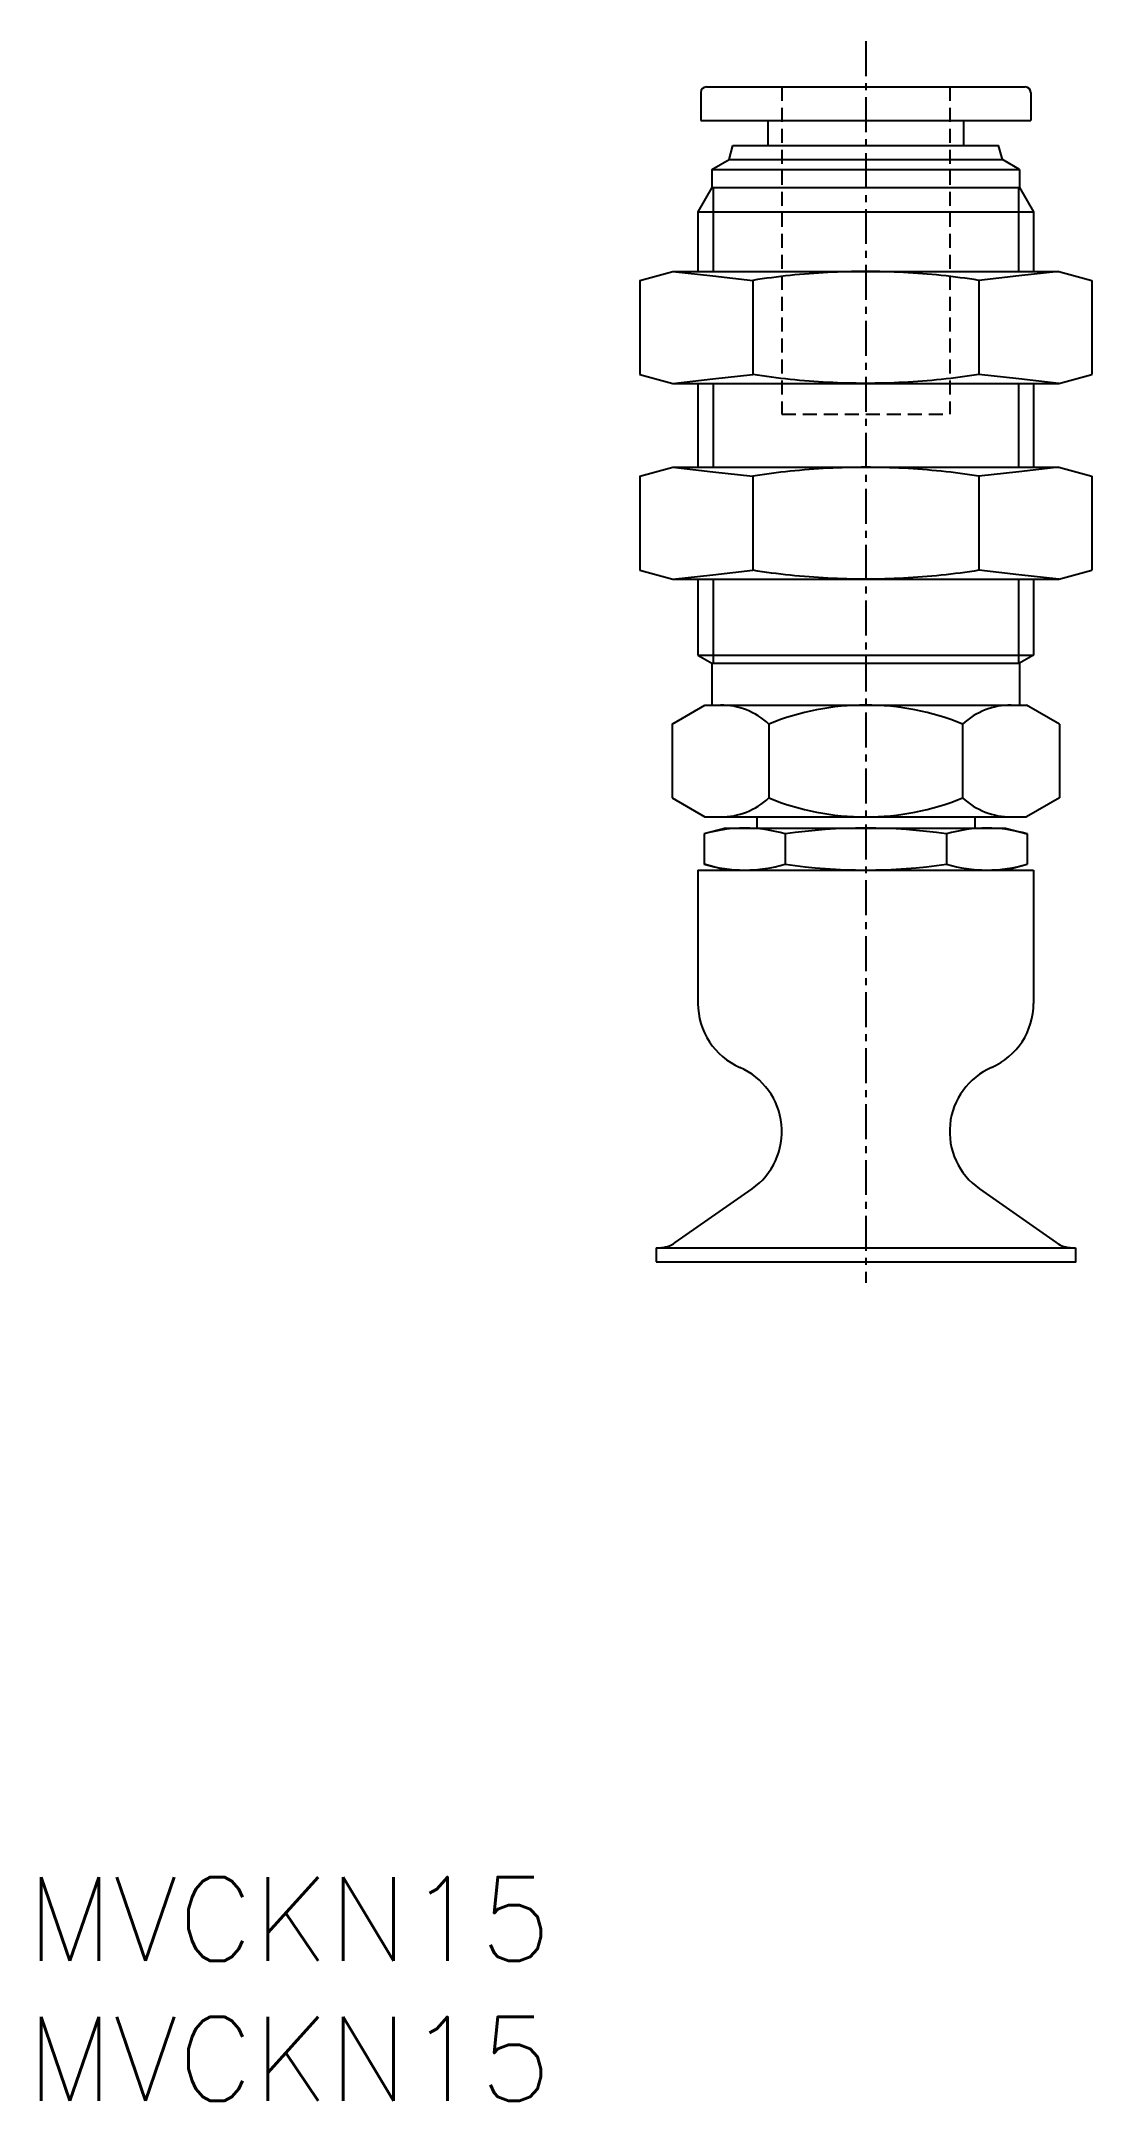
# Model space of a CAD drawing. Extents: x 0.5 to 38.1, y 0 to 73.6.
import ezdxf

# ---------------------------------------------------------------- set-up
doc = ezdxf.new("R2010")
doc.units = 0
doc.linetypes.add('CENTER', pattern=[2, 1.25, -0.25, 0.25, -0.25])
doc.linetypes.add('DASHED', pattern=[0.75, 0.5, -0.25])
doc.layers.get('0').update_dxf_attribs({"linetype": 'CONTINUOUS'})
doc.layers.add('CENTER', color=1, linetype='CENTER')
doc.styles.get("Standard").update_dxf_attribs({"font": 'txt.shx'})

# ---------------------------------------------------------------- blocks, each defined once
blk = doc.blocks.new('*U8')
at = {"color": 7, "linetype": 'CONTINUOUS'}
blk.add_text('MVCKN15', height=3, dxfattribs=at).set_placement((0, 0))
blk = doc.blocks.new('*U9')
at = {"color": 7, "linetype": 'CONTINUOUS'}
blk.add_text('MVCKN15', height=3, dxfattribs=at).set_placement((0, 5))

msp = doc.modelspace()

# ---------------------------------------------------------------- linework, layer by layer
at = {"color": 7, "linetype": 'CONTINUOUS'}
for p, q in [((24.10001, 71.800008), (24.10001, 70.799995)), ((24.30001, 72.000008), (35.69999, 72.000008)), ((35.89999, 71.800008), (35.89999, 70.799995)), ((24.10001, 70.799995), (35.89999, 70.799995)), ((26.5, 70.799995), (26.5, 69.900002)), ((33.5, 70.799995), (33.5, 69.900002)), ((24.49998, 69.044338), (25.11602, 69.400005)), ((25.11604, 69.400005), (25.25001, 69.900005)), ((25.11604, 69.400002), (34.88397, 69.400002)), ((25.25, 69.900002), (34.75, 69.900002)), ((34.88398, 69.400009), (34.75, 69.900009)), ((35.49998, 69.044346), (34.88397, 69.399998)), ((24.50002, 69.044334), (24.50002, 68.400002)), ((24.50002, 69.044334), (35.5, 69.044334)), ((35.5, 69.044334), (35.5, 68.400002)), ((24.49999, 68.400002), (23.99999, 67.533974)), ((24.50002, 68.400002), (35.5, 68.400002)), ((24.5415, 68.400002), (24.5415, 65.400002)), ((35.4585, 68.400002), (35.4585, 65.400002)), ((35.49999, 68.400002), (35.99999, 67.533978)), ((24.00002, 67.533974), (36, 67.533974)), ((24.00002, 67.533974), (24.00002, 65.400002)), ((36, 67.533974), (36, 65.400002)), ((21.9171, 65.083054), (23.1, 65.400013)), ((21.91711, 65.083046), (21.91711, 61.716955)), ((23.10001, 65.400002), (36.89999, 65.400002)), ((25.95856, 65.083046), (25.95856, 61.716955)), ((34.04146, 65.083046), (34.04146, 61.716955)), ((36.9, 65.399998), (38.08289, 65.083042)), ((38.0829, 65.083046), (38.0829, 61.716955)), ((21.91711, 61.716963), (23.09999, 61.400011)), ((23.10001, 61.4), (36.89999, 61.4)), ((24.00002, 61.4), (24.00002, 58.4)), ((24.5415, 61.4), (24.5415, 58.4)), ((35.4585, 61.4), (35.4585, 58.4)), ((36, 61.4), (36, 58.4)), ((36.90001, 61.400013), (38.0829, 61.716969)), ((21.9171, 58.083048), (23.10001, 58.400007)), ((23.10001, 58.4), (36.89999, 58.4)), ((36.90001, 58.400017), (38.0829, 58.083061)), ((21.91711, 58.083044), (21.91711, 54.716955)), ((25.95856, 58.083044), (25.95856, 54.716955)), ((34.04146, 58.083044), (34.04146, 54.716955)), ((38.0829, 58.083044), (38.0829, 54.716955)), ((21.91711, 54.716953), (23.09999, 54.400002)), ((36.9, 54.400017), (38.0829, 54.716974)), ((23.10001, 54.4), (36.89999, 54.4)), ((24.00002, 54.4), (24.00002, 51.688681)), ((24.5415, 54.4), (24.5415, 51.4)), ((35.4585, 54.4), (35.4585, 51.4)), ((36, 54.4), (36, 51.688681)), ((24, 51.68866), (24.49998, 51.399994)), ((24.00002, 51.688681), (36, 51.688681)), ((35.99998, 51.688681), (35.49999, 51.400007)), ((24.50002, 51.4), (24.50002, 49.9)), ((24.50002, 51.4), (35.5, 51.4)), ((35.5, 51.4), (35.5, 49.9)), ((23.07179, 49.21977), (24.24999, 49.90001)), ((24.25002, 49.9), (35.75, 49.9)), ((36.92821, 49.21977), (35.75001, 49.90001)), ((23.07181, 49.21976), (23.07181, 46.58024)), ((26.5359, 49.21976), (26.5359, 46.58024)), ((33.4641, 49.21976), (33.4641, 46.58024)), ((36.92821, 49.21976), (36.92821, 46.58024)), ((23.0718, 46.58024), (24.25, 45.9)), ((36.92819, 46.58025), (35.74999, 45.90001)), ((24.25002, 45.9), (35.74998, 45.9)), ((26.10001, 45.9), (26.10001, 45.5)), ((33.89999, 45.9), (33.89999, 45.5)), ((24.22649, 45.29274), (24.22649, 44.20726)), ((25, 45.5), (24.2265, 45.29274)), ((25, 45.5), (35, 45.5)), ((27.11325, 45.29274), (27.11325, 44.20726)), ((32.88675, 45.29274), (32.88675, 44.20726)), ((34.99999, 45.50001), (35.77348, 45.29275)), ((35.7735, 45.29274), (35.7735, 44.20726)), ((24.99999, 44), (24.22649, 44.20726)), ((34.99999, 44), (35.77349, 44.20725)), ((24, 44), (36, 44)), ((24, 44), (24, 39.23492)), ((36, 44), (36, 39.23492)), ((23.18672, 30.68084), (25.93394, 32.60446)), ((34.06606, 32.60448), (36.81329, 30.68085)), ((22.5, 30.5), (37.5, 30.5)), ((22.5, 30.5), (22.5, 30)), ((37.5, 30.5), (37.5, 30)), ((22.5, 30), (37.5, 30))]:
    msp.add_line(p, q, dxfattribs=at)
at = {"color": 3, "linetype": 'DASHED'}
for p, q in [((27, 72.000008), (27, 60.299994)), ((33, 72.000008), (33, 60.299994)), ((27, 60.299994), (33, 60.299994))]:
    msp.add_line(p, q, dxfattribs=at)
at = {"color": 7, "linetype": 'CONTINUOUS'}
for points in [[(23.10001, 65.400002), (24.52928, 65.241524), (25.95856, 65.083046)], [(36.89999, 65.400002), (35.47073, 65.241524), (34.04146, 65.083046)], [(23.10001, 61.4), (24.52928, 61.558477), (25.95856, 61.716955)], [(36.89999, 61.4), (35.47073, 61.558477), (34.04146, 61.716955)], [(23.10001, 58.4), (24.52928, 58.241522), (25.95856, 58.083044)], [(36.89999, 58.4), (35.47073, 58.241522), (34.04146, 58.083044)], [(23.10001, 54.4), (24.52928, 54.558477), (25.95856, 54.716955)], [(36.89999, 54.4), (35.47073, 54.558477), (34.04146, 54.716955)]]:
    msp.add_lwpolyline(points, dxfattribs=at)
for points in [[(34.04146, 65.083046, 0.025751949), (31.35293, 65.364341, 0.026354674), (28.64743, 65.36436, 0.025755362), (25.95856, 65.083046)], [(34.04146, 61.716955, -0.025751949), (31.35293, 61.43566, -0.026354674), (28.64743, 61.435641, -0.025755362), (25.95856, 61.716955)], [(34.04146, 58.083044, 0.025751949), (31.35293, 58.364339, 0.026354674), (28.64743, 58.364358, 0.025755362), (25.95856, 58.083044)], [(34.04146, 54.716955, -0.025751949), (31.35293, 54.43566, -0.026354674), (28.64743, 54.435641, -0.025755362), (25.95856, 54.716955)]]:
    msp.add_lwpolyline(points, format="xyb", dxfattribs=at)
for centre, radius, start, end in [((24.30001, 71.800008), 0.2, 90, 180), ((35.69999, 71.800008), 0.2, 0, 90), ((24.80386, 47.35477), 2.545235, 47.116718, 90), ((30, 40.73942), 9.160586, 67.780688, 112.21931), ((35.19615, 47.35477), 2.545235, 90, 132.88328), ((24.80386, 48.44524), 2.545235, 270, 312.88328), ((30, 55.060583), 9.160586, 247.78069, 292.21931), ((35.19615, 48.44524), 2.545235, 227.11672, 270), ((25.66986, 40.37045), 5.12955, 73.657133, 106.34286), ((30, 25.29275), 20.207254, 81.786796, 98.213209), ((34.33012, 40.37045), 5.12955, 73.657133, 106.34286), ((25.66986, 49.12955), 5.12955, 253.65714, 286.34287), ((30, 64.207253), 20.207254, 261.78679, 278.2132), ((34.33012, 49.12955), 5.12955, 253.65714, 286.34287), ((26.5, 39.23492), 2.5, 180, 246.42183), ((33.5, 39.23492), 2.5, 293.57818, 0), ((24.5, 34.65235), 2.5, 305, 66.421822), ((35.5, 34.65235), 2.5, 113.57818, 235.00001), ((22.61314, 31.5), 1, 270, 305), ((37.38686, 31.5), 1, 235, 270)]:
    msp.add_arc(centre, radius, start, end, dxfattribs=at)
msp.add_point((37.5, 30), dxfattribs=at)
at = {"layer": 'CENTER', "color": 1, "linetype": 'CENTER'}
msp.add_line((30, 73.634094), (30, 29.24491), dxfattribs=at)

# ---------------------------------------------------------------- block references
at = {"color": 7, "linetype": 'CONTINUOUS'}
for name in ['*U9', '*U8']:
    msp.add_blockref(name, (0, 0), dxfattribs=at)

doc.saveas('drawing.dxf')
